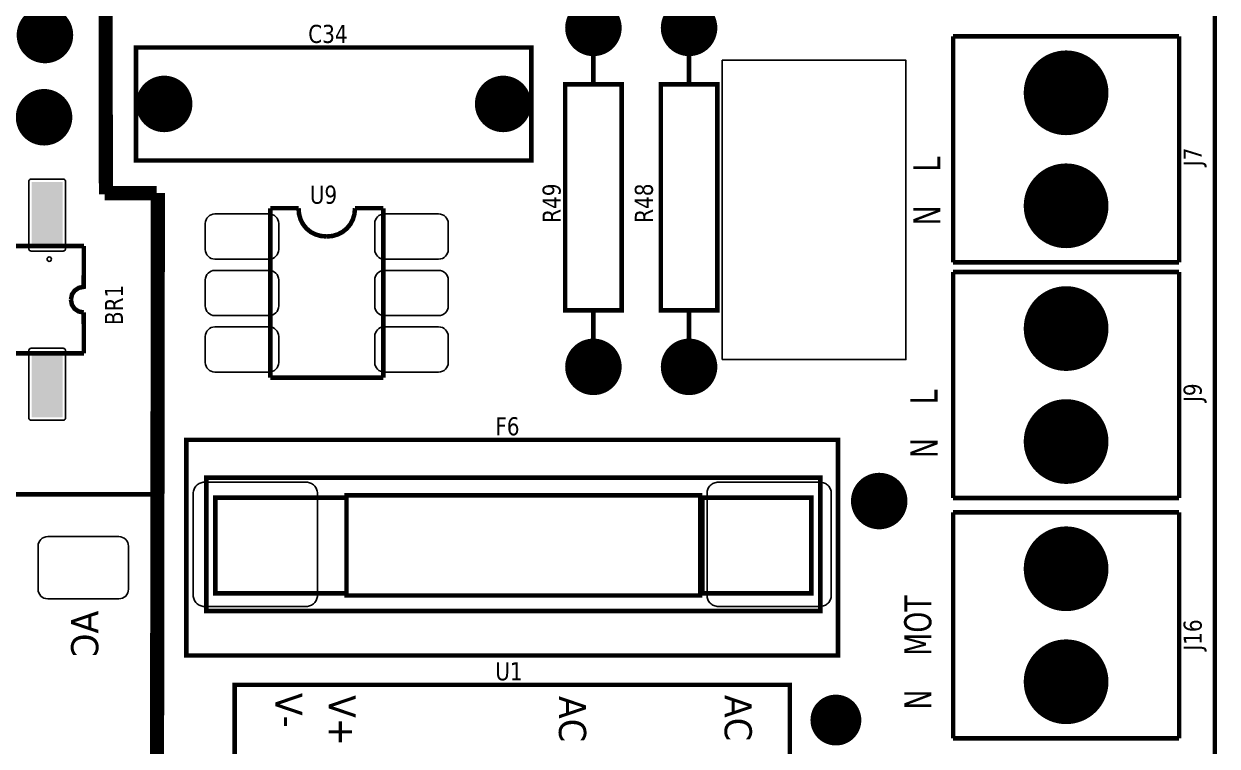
# Model space of a CAD drawing. Header units: millimetres. Extents: x 124 to 302, y 105 to 223.
# Drawn here: x 151.302 to 153.414, y 112.389 to 113.667 of the extents above; entities that cross this region are included whole.
import ezdxf

# ---------------------------------------------------------------- set-up
doc = ezdxf.new("R2010")
doc.units = ezdxf.units.MM
doc.styles.get("Standard").update_dxf_attribs({"font": 'tahoma.ttf'})

# ---------------------------------------------------------------- blocks, each defined once
blk = doc.blocks.new('RPAD')
blk.add_trace([(-0.5, -0.5), (-0.5, 0.5), (0.5, -0.5), (0.5, 0.5)])
blk = doc.blocks.new('EPAD')
at = {"const_width": 0.5}
blk.add_lwpolyline([(-0.25, 0, 1), (0.25, 0, 1)], format="xyb", close=True, dxfattribs=at)

msp = doc.modelspace()

# ---------------------------------------------------------------- linework, layer by layer
for points, const_width in [([(146.9987, 110.7144), (153.4097, 110.7144), (153.4097, 115.5867), (146.9987, 115.5867), (146.9987, 110.7144)], 0.008), ([(146.9987, 110.7144), (153.4097, 110.7144), (153.4097, 115.5867), (146.9987, 115.5867), (146.9987, 110.7144)], 0.008), ([(146.9987, 110.7144), (153.4097, 110.7144), (153.4097, 115.5867), (146.9987, 115.5867), (146.9987, 110.7144)], 0.008), ([(151.4468, 113.3655), (151.4448, 114.4775)], 0.025), ([(151.4468, 113.3655), (151.4448, 114.4775)], 0.025), ([(151.4468, 113.3655), (151.4448, 114.4775)], 0.025), ([(153.3464, 113.6451), (152.9464, 113.6451)], 0.008), ([(152.9464, 113.6451), (152.9464, 113.2451)], 0.008), ([(153.3464, 113.6451), (152.9464, 113.6451)], 0.008), ([(152.9464, 113.6451), (152.9464, 113.2451)], 0.008), ([(153.3464, 113.6451), (152.9464, 113.6451)], 0.008), ([(152.9464, 113.6451), (152.9464, 113.2451)], 0.008), ([(153.3464, 113.6451), (153.3464, 113.2451)], 0.008), ([(153.3464, 113.6451), (153.3464, 113.2451)], 0.008), ([(153.3464, 113.6451), (153.3464, 113.2451)], 0.008), ([(151.4999, 113.4254), (152.1999, 113.4254), (152.1999, 113.6254), (151.4999, 113.6254), (151.4999, 113.4254)], 0.008), ([(151.4999, 113.4254), (152.1999, 113.4254), (152.1999, 113.6254), (151.4999, 113.6254), (151.4999, 113.4254)], 0.008), ([(151.4999, 113.4254), (152.1999, 113.4254), (152.1999, 113.6254), (151.4999, 113.6254), (151.4999, 113.4254)], 0.008), ([(152.3097, 113.56), (152.3097, 113.61)], 0.008), ([(152.3097, 113.56), (152.3097, 113.61)], 0.008), ([(152.3097, 113.56), (152.3097, 113.61)], 0.008), ([(152.479, 113.61), (152.479, 113.56)], 0.008), ([(152.479, 113.61), (152.479, 113.56)], 0.008), ([(152.479, 113.61), (152.479, 113.56)], 0.008), ([(152.2597, 113.16), (152.3597, 113.16), (152.3597, 113.56), (152.2597, 113.56), (152.2597, 113.16)], 0.008), ([(152.2597, 113.16), (152.3597, 113.16), (152.3597, 113.56), (152.2597, 113.56), (152.2597, 113.16)], 0.008), ([(152.2597, 113.16), (152.3597, 113.16), (152.3597, 113.56), (152.2597, 113.56), (152.2597, 113.16)], 0.008), ([(152.429, 113.16), (152.529, 113.16), (152.529, 113.56), (152.429, 113.56), (152.429, 113.16)], 0.008), ([(152.429, 113.16), (152.529, 113.16), (152.529, 113.56), (152.429, 113.56), (152.429, 113.16)], 0.008), ([(152.429, 113.16), (152.529, 113.16), (152.529, 113.56), (152.429, 113.56), (152.429, 113.16)], 0.008), ([(151.5368, 113.3675), (151.4448, 113.3675)], 0.025), ([(151.5368, 113.3675), (151.4448, 113.3675)], 0.025), ([(151.5368, 113.3675), (151.4448, 113.3675)], 0.025), ([(151.5348, 110.7085), (151.5388, 113.3675)], 0.025), ([(151.5348, 110.7085), (151.5388, 113.3675)], 0.025), ([(151.5348, 110.7085), (151.5388, 113.3675)], 0.025), ([(151.7377, 113.3408), (151.7877, 113.3408)], 0.008), ([(151.7377, 113.3408), (151.7377, 113.0408)], 0.008), ([(151.7377, 113.3408), (151.7877, 113.3408)], 0.008), ([(151.7377, 113.3408), (151.7377, 113.0408)], 0.008), ([(151.7377, 113.3408), (151.7877, 113.3408)], 0.008), ([(151.7377, 113.3408), (151.7377, 113.0408)], 0.008), ([(151.8377, 113.2908), (151.8272, 113.2917), (151.8176, 113.2945), (151.8091, 113.2989), (151.8018, 113.3049), (151.7959, 113.3122), (151.7914, 113.3207), (151.7887, 113.3303), (151.7877, 113.3408)], 0.008), ([(151.8377, 113.2908), (151.8272, 113.2917), (151.8176, 113.2945), (151.8091, 113.2989), (151.8018, 113.3049), (151.7959, 113.3122), (151.7914, 113.3207), (151.7887, 113.3303), (151.7877, 113.3408)], 0.008), ([(151.8377, 113.2908), (151.8272, 113.2917), (151.8176, 113.2945), (151.8091, 113.2989), (151.8018, 113.3049), (151.7959, 113.3122), (151.7914, 113.3207), (151.7887, 113.3303), (151.7877, 113.3408)], 0.008), ([(151.8377, 113.2908), (151.8479, 113.2917), (151.8573, 113.2945), (151.8658, 113.2989), (151.8732, 113.3049), (151.8793, 113.3122), (151.8838, 113.3207), (151.8867, 113.3303), (151.8877, 113.3408)], 0.008), ([(151.8377, 113.2908), (151.8479, 113.2917), (151.8573, 113.2945), (151.8658, 113.2989), (151.8732, 113.3049), (151.8793, 113.3122), (151.8838, 113.3207), (151.8867, 113.3303), (151.8877, 113.3408)], 0.008), ([(151.8377, 113.2908), (151.8479, 113.2917), (151.8573, 113.2945), (151.8658, 113.2989), (151.8732, 113.3049), (151.8793, 113.3122), (151.8838, 113.3207), (151.8867, 113.3303), (151.8877, 113.3408)], 0.008), ([(151.8877, 113.3408), (151.9377, 113.3408)], 0.008), ([(151.8877, 113.3408), (151.9377, 113.3408)], 0.008), ([(151.8877, 113.3408), (151.9377, 113.3408)], 0.008), ([(151.9377, 113.3408), (151.9377, 113.0408)], 0.008), ([(151.9377, 113.3408), (151.9377, 113.0408)], 0.008), ([(151.9377, 113.3408), (151.9377, 113.0408)], 0.008), ([(151.4078, 113.0839), (151.0778, 113.0839), (151.0778, 113.2739), (151.4078, 113.2739)], 0.008), ([(151.4078, 113.0839), (151.0778, 113.0839), (151.0778, 113.2739), (151.4078, 113.2739)], 0.008), ([(151.4078, 113.0839), (151.0778, 113.0839), (151.0778, 113.2739), (151.4078, 113.2739)], 0.008), ([(151.4078, 113.2739), (151.4075, 113.2016), (151.3986, 113.1998), (151.3914, 113.195), (151.3866, 113.1879), (151.3849, 113.1789)], 0.008), ([(151.4078, 113.2739), (151.4075, 113.2016), (151.3986, 113.1998), (151.3914, 113.195), (151.3866, 113.1879), (151.3849, 113.1789)], 0.008), ([(151.4078, 113.2739), (151.4075, 113.2016), (151.3986, 113.1998), (151.3914, 113.195), (151.3866, 113.1879), (151.3849, 113.1789)], 0.008), ([(153.3464, 113.2451), (152.9464, 113.2451)], 0.008), ([(153.3464, 113.2451), (152.9464, 113.2451)], 0.008), ([(153.3464, 113.2451), (152.9464, 113.2451)], 0.008), ([(153.3464, 113.2278), (152.9464, 113.2278)], 0.008), ([(152.9464, 113.2278), (152.9464, 112.8278)], 0.008), ([(153.3464, 113.2278), (152.9464, 113.2278)], 0.008), ([(152.9464, 113.2278), (152.9464, 112.8278)], 0.008), ([(153.3464, 113.2278), (152.9464, 113.2278)], 0.008), ([(152.9464, 113.2278), (152.9464, 112.8278)], 0.008), ([(153.3464, 113.2278), (153.3464, 112.8278)], 0.008), ([(153.3464, 113.2278), (153.3464, 112.8278)], 0.008), ([(153.3464, 113.2278), (153.3464, 112.8278)], 0.008), ([(151.4075, 113.1563), (151.3986, 113.158), (151.3914, 113.1628), (151.3866, 113.17), (151.3849, 113.1789)], 0.008), ([(151.4075, 113.1563), (151.3986, 113.158), (151.3914, 113.1628), (151.3866, 113.17), (151.3849, 113.1789)], 0.008), ([(151.4075, 113.1563), (151.3986, 113.158), (151.3914, 113.1628), (151.3866, 113.17), (151.3849, 113.1789)], 0.008), ([(151.4075, 113.1563), (151.4078, 113.0839)], 0.008), ([(151.4075, 113.1563), (151.4078, 113.0839)], 0.008), ([(151.4075, 113.1563), (151.4078, 113.0839)], 0.008), ([(152.3097, 113.11), (152.3097, 113.16)], 0.008), ([(152.3097, 113.11), (152.3097, 113.16)], 0.008), ([(152.3097, 113.11), (152.3097, 113.16)], 0.008), ([(152.479, 113.16), (152.479, 113.11)], 0.008), ([(152.479, 113.16), (152.479, 113.11)], 0.008), ([(152.479, 113.16), (152.479, 113.11)], 0.008), ([(151.7377, 113.0408), (151.9377, 113.0408)], 0.008), ([(151.7377, 113.0408), (151.9377, 113.0408)], 0.008), ([(151.7377, 113.0408), (151.9377, 113.0408)], 0.008), ([(151.5893, 112.549), (152.7428, 112.549), (152.7428, 112.9309), (151.5893, 112.9309), (151.5893, 112.549)], 0.008), ([(151.5893, 112.549), (152.7428, 112.549), (152.7428, 112.9309), (151.5893, 112.9309), (151.5893, 112.549)], 0.008), ([(151.5893, 112.549), (152.7428, 112.549), (152.7428, 112.9309), (151.5893, 112.9309), (151.5893, 112.549)], 0.008), ([(151.6247, 112.6278), (152.7113, 112.6278), (152.7113, 112.864), (151.6247, 112.864), (151.6247, 112.6278)], 0.008), ([(151.6247, 112.6278), (152.7113, 112.6278), (152.7113, 112.864), (151.6247, 112.864), (151.6247, 112.6278)], 0.008), ([(151.6247, 112.6278), (152.7113, 112.6278), (152.7113, 112.864), (151.6247, 112.864), (151.6247, 112.6278)], 0.008), ([(150.4619, 110.7714), (151.5327, 110.7714), (151.5327, 112.8344), (150.4619, 112.8344), (150.4619, 110.7714)], 0.008), ([(150.4619, 110.7714), (151.5327, 110.7714), (151.5327, 112.8344), (150.4619, 112.8344), (150.4619, 110.7714)], 0.008), ([(150.4619, 110.7714), (151.5327, 110.7714), (151.5327, 112.8344), (150.4619, 112.8344), (150.4619, 110.7714)], 0.008), ([(151.6405, 112.6593), (151.8727, 112.6593), (151.8727, 112.8285), (151.6405, 112.8285), (151.6405, 112.6593)], 0.008), ([(151.6405, 112.6593), (151.8727, 112.6593), (151.8727, 112.8285), (151.6405, 112.8285), (151.6405, 112.6593)], 0.008), ([(151.6405, 112.6593), (151.8727, 112.6593), (151.8727, 112.8285), (151.6405, 112.8285), (151.6405, 112.6593)], 0.008), ([(151.8727, 112.6553), (152.4987, 112.6553), (152.4987, 112.8325), (151.8727, 112.8325), (151.8727, 112.6553)], 0.008), ([(151.8727, 112.6553), (152.4987, 112.6553), (152.4987, 112.8325), (151.8727, 112.8325), (151.8727, 112.6553)], 0.008), ([(151.8727, 112.6553), (152.4987, 112.6553), (152.4987, 112.8325), (151.8727, 112.8325), (151.8727, 112.6553)], 0.008), ([(152.5027, 112.6593), (152.6956, 112.6593), (152.6956, 112.8285), (152.5027, 112.8285), (152.5027, 112.6593)], 0.008), ([(152.5027, 112.6593), (152.6956, 112.6593), (152.6956, 112.8285), (152.5027, 112.8285), (152.5027, 112.6593)], 0.008), ([(152.5027, 112.6593), (152.6956, 112.6593), (152.6956, 112.8285), (152.5027, 112.8285), (152.5027, 112.6593)], 0.008), ([(153.3464, 112.8278), (152.9464, 112.8278)], 0.008), ([(153.3464, 112.8278), (152.9464, 112.8278)], 0.008), ([(153.3464, 112.8278), (152.9464, 112.8278)], 0.008), ([(153.3464, 112.8026), (152.9464, 112.8026)], 0.008), ([(152.9464, 112.8026), (152.9464, 112.4026)], 0.008), ([(153.3464, 112.8026), (152.9464, 112.8026)], 0.008), ([(152.9464, 112.8026), (152.9464, 112.4026)], 0.008), ([(153.3464, 112.8026), (152.9464, 112.8026)], 0.008), ([(152.9464, 112.8026), (152.9464, 112.4026)], 0.008), ([(153.3464, 112.8026), (153.3464, 112.4026)], 0.008), ([(153.3464, 112.8026), (153.3464, 112.4026)], 0.008), ([(153.3464, 112.8026), (153.3464, 112.4026)], 0.008), ([(151.6748, 112.2689), (152.6573, 112.2689), (152.6573, 112.4972), (151.6748, 112.4972), (151.6748, 112.2689)], 0.008), ([(151.6748, 112.2689), (152.6573, 112.2689), (152.6573, 112.4972), (151.6748, 112.4972), (151.6748, 112.2689)], 0.008), ([(151.6748, 112.2689), (152.6573, 112.2689), (152.6573, 112.4972), (151.6748, 112.4972), (151.6748, 112.2689)], 0.008), ([(153.3464, 112.4026), (152.9464, 112.4026)], 0.008), ([(153.3464, 112.4026), (152.9464, 112.4026)], 0.008), ([(153.3464, 112.4026), (152.9464, 112.4026)], 0.008)]:
    msp.add_lwpolyline(points, dxfattribs=dict(const_width=const_width))
msp.add_lwpolyline([(152.5377, 113.0729), (152.8628, 113.0729), (152.8628, 113.6028), (152.5377, 113.6028), (152.5377, 113.0729)])
for points in [[(151.3153, 113.3924), (151.3704, 113.3924), (151.3714, 113.3923), (151.3723, 113.392), (151.3732, 113.3915), (151.3739, 113.3909), (151.3745, 113.3902), (151.375, 113.3893), (151.3753, 113.3884), (151.3754, 113.3874), (151.3754, 113.2697), (151.3753, 113.2687), (151.375, 113.2678), (151.3745, 113.2669), (151.3739, 113.2662), (151.3732, 113.2656), (151.3723, 113.2651), (151.3714, 113.2648), (151.3704, 113.2647), (151.3153, 113.2647), (151.3142, 113.2648), (151.3133, 113.2651), (151.3124, 113.2656), (151.3117, 113.2662), (151.3111, 113.2669), (151.3106, 113.2678), (151.3104, 113.2687), (151.3103, 113.2697), (151.3103, 113.3874), (151.3104, 113.3884), (151.3106, 113.3893), (151.3111, 113.3902), (151.3117, 113.3909), (151.3124, 113.3915), (151.3133, 113.392), (151.3142, 113.3923), (151.3153, 113.3924)], [(151.7527, 113.3138), (151.7527, 113.2678), (151.7524, 113.2643), (151.7514, 113.2611), (151.7498, 113.2582), (151.7478, 113.2557), (151.7453, 113.2536), (151.7424, 113.2521), (151.7392, 113.2511), (151.7357, 113.2508), (151.6397, 113.2508), (151.6362, 113.2511), (151.633, 113.2521), (151.6301, 113.2536), (151.6276, 113.2557), (151.6256, 113.2582), (151.624, 113.2611), (151.623, 113.2643), (151.6227, 113.2678), (151.6227, 113.3138), (151.623, 113.3172), (151.624, 113.3204), (151.6256, 113.3233), (151.6276, 113.3258), (151.6301, 113.3279), (151.633, 113.3294), (151.6362, 113.3304), (151.6397, 113.3308), (151.7357, 113.3308), (151.7392, 113.3304), (151.7424, 113.3294), (151.7453, 113.3279), (151.7478, 113.3258), (151.7498, 113.3233), (151.7514, 113.3204), (151.7524, 113.3172), (151.7527, 113.3138)], [(152.0527, 113.3138), (152.0527, 113.2678), (152.0524, 113.2643), (152.0514, 113.2611), (152.0498, 113.2582), (152.0478, 113.2557), (152.0453, 113.2536), (152.0424, 113.2521), (152.0392, 113.2511), (152.0357, 113.2508), (151.9397, 113.2508), (151.9362, 113.2511), (151.933, 113.2521), (151.9301, 113.2536), (151.9276, 113.2557), (151.9256, 113.2582), (151.924, 113.2611), (151.923, 113.2643), (151.9227, 113.2678), (151.9227, 113.3138), (151.923, 113.3172), (151.924, 113.3204), (151.9256, 113.3233), (151.9276, 113.3258), (151.9301, 113.3279), (151.933, 113.3294), (151.9362, 113.3304), (151.9397, 113.3308), (152.0357, 113.3308), (152.0392, 113.3304), (152.0424, 113.3294), (152.0453, 113.3279), (152.0478, 113.3258), (152.0498, 113.3233), (152.0514, 113.3204), (152.0524, 113.3172), (152.0527, 113.3138)], [(151.7527, 113.2138), (151.7527, 113.1678), (151.7524, 113.1643), (151.7514, 113.1611), (151.7498, 113.1582), (151.7478, 113.1557), (151.7453, 113.1536), (151.7424, 113.1521), (151.7392, 113.1511), (151.7357, 113.1508), (151.6397, 113.1508), (151.6362, 113.1511), (151.633, 113.1521), (151.6301, 113.1536), (151.6276, 113.1557), (151.6256, 113.1582), (151.624, 113.1611), (151.623, 113.1643), (151.6227, 113.1678), (151.6227, 113.2138), (151.623, 113.2172), (151.624, 113.2204), (151.6256, 113.2233), (151.6276, 113.2258), (151.6301, 113.2279), (151.633, 113.2294), (151.6362, 113.2304), (151.6397, 113.2308), (151.7357, 113.2308), (151.7392, 113.2304), (151.7424, 113.2294), (151.7453, 113.2279), (151.7478, 113.2258), (151.7498, 113.2233), (151.7514, 113.2204), (151.7524, 113.2172), (151.7527, 113.2138)], [(152.0527, 113.2138), (152.0527, 113.1678), (152.0524, 113.1643), (152.0514, 113.1611), (152.0498, 113.1582), (152.0478, 113.1557), (152.0453, 113.1536), (152.0424, 113.1521), (152.0392, 113.1511), (152.0357, 113.1508), (151.9397, 113.1508), (151.9362, 113.1511), (151.933, 113.1521), (151.9301, 113.1536), (151.9276, 113.1557), (151.9256, 113.1582), (151.924, 113.1611), (151.923, 113.1643), (151.9227, 113.1678), (151.9227, 113.2138), (151.923, 113.2172), (151.924, 113.2204), (151.9256, 113.2233), (151.9276, 113.2258), (151.9301, 113.2279), (151.933, 113.2294), (151.9362, 113.2304), (151.9397, 113.2308), (152.0357, 113.2308), (152.0392, 113.2304), (152.0424, 113.2294), (152.0453, 113.2279), (152.0478, 113.2258), (152.0498, 113.2233), (152.0514, 113.2204), (152.0524, 113.2172), (152.0527, 113.2138)], [(151.7527, 113.1138), (151.7527, 113.0678), (151.7524, 113.0643), (151.7514, 113.0611), (151.7498, 113.0582), (151.7478, 113.0557), (151.7453, 113.0536), (151.7424, 113.0521), (151.7392, 113.0511), (151.7357, 113.0508), (151.6397, 113.0508), (151.6362, 113.0511), (151.633, 113.0521), (151.6301, 113.0536), (151.6276, 113.0557), (151.6256, 113.0582), (151.624, 113.0611), (151.623, 113.0643), (151.6227, 113.0678), (151.6227, 113.1138), (151.623, 113.1172), (151.624, 113.1204), (151.6256, 113.1233), (151.6276, 113.1258), (151.6301, 113.1279), (151.633, 113.1294), (151.6362, 113.1304), (151.6397, 113.1308), (151.7357, 113.1308), (151.7392, 113.1304), (151.7424, 113.1294), (151.7453, 113.1279), (151.7478, 113.1258), (151.7498, 113.1233), (151.7514, 113.1204), (151.7524, 113.1172), (151.7527, 113.1138)], [(152.0527, 113.1138), (152.0527, 113.0678), (152.0524, 113.0643), (152.0514, 113.0611), (152.0498, 113.0582), (152.0478, 113.0557), (152.0453, 113.0536), (152.0424, 113.0521), (152.0392, 113.0511), (152.0357, 113.0508), (151.9397, 113.0508), (151.9362, 113.0511), (151.933, 113.0521), (151.9301, 113.0536), (151.9276, 113.0557), (151.9256, 113.0582), (151.924, 113.0611), (151.923, 113.0643), (151.9227, 113.0678), (151.9227, 113.1138), (151.923, 113.1172), (151.924, 113.1204), (151.9256, 113.1233), (151.9276, 113.1258), (151.9301, 113.1279), (151.933, 113.1294), (151.9362, 113.1304), (151.9397, 113.1308), (152.0357, 113.1308), (152.0392, 113.1304), (152.0424, 113.1294), (152.0453, 113.1279), (152.0478, 113.1258), (152.0498, 113.1233), (152.0514, 113.1204), (152.0524, 113.1172), (152.0527, 113.1138)], [(151.3704, 112.9655), (151.3153, 112.9655), (151.3142, 112.9656), (151.3133, 112.9659), (151.3124, 112.9664), (151.3117, 112.967), (151.3111, 112.9677), (151.3106, 112.9686), (151.3104, 112.9695), (151.3103, 112.9705), (151.3103, 113.0881), (151.3104, 113.0892), (151.3106, 113.0901), (151.3111, 113.091), (151.3117, 113.0917), (151.3124, 113.0923), (151.3133, 113.0928), (151.3142, 113.093), (151.3153, 113.0931), (151.3704, 113.0931), (151.3714, 113.093), (151.3723, 113.0928), (151.3732, 113.0923), (151.3739, 113.0917), (151.3745, 113.091), (151.375, 113.0901), (151.3753, 113.0892), (151.3754, 113.0881), (151.3754, 112.9705), (151.3753, 112.9695), (151.375, 112.9686), (151.3745, 112.9677), (151.3739, 112.967), (151.3732, 112.9664), (151.3723, 112.9659), (151.3714, 112.9656), (151.3704, 112.9655)], [(151.6213, 112.8559), (151.8013, 112.8559), (151.8034, 112.8558), (151.8054, 112.8555), (151.8073, 112.855), (151.8092, 112.8543), (151.8109, 112.8535), (151.8126, 112.8525), (151.8141, 112.8514), (151.8155, 112.8501), (151.8168, 112.8487), (151.818, 112.8471), (151.8189, 112.8455), (151.8198, 112.8437), (151.8204, 112.8419), (151.8209, 112.84), (151.8212, 112.8379), (151.8213, 112.8359), (151.8213, 112.6559), (151.8212, 112.6538), (151.8209, 112.6518), (151.8204, 112.6498), (151.8198, 112.648), (151.8189, 112.6462), (151.818, 112.6446), (151.8168, 112.6431), (151.8155, 112.6417), (151.8141, 112.6404), (151.8126, 112.6392), (151.8109, 112.6382), (151.8092, 112.6374), (151.8073, 112.6368), (151.8054, 112.6363), (151.8034, 112.636), (151.8013, 112.6359), (151.6213, 112.6359), (151.6192, 112.636), (151.6172, 112.6363), (151.6153, 112.6368), (151.6134, 112.6374), (151.6117, 112.6382), (151.61, 112.6392), (151.6085, 112.6404), (151.6071, 112.6417), (151.6058, 112.6431), (151.6047, 112.6446), (151.6037, 112.6462), (151.6029, 112.648), (151.6022, 112.6498), (151.6017, 112.6518), (151.6014, 112.6538), (151.6013, 112.6559), (151.6013, 112.8359), (151.6014, 112.8379), (151.6017, 112.84), (151.6022, 112.8419), (151.6029, 112.8437), (151.6037, 112.8455), (151.6047, 112.8471), (151.6058, 112.8487), (151.6071, 112.8501), (151.6085, 112.8514), (151.61, 112.8525), (151.6117, 112.8535), (151.6134, 112.8543), (151.6153, 112.855), (151.6172, 112.8555), (151.6192, 112.8558), (151.6213, 112.8559)], [(152.5308, 112.8559), (152.7108, 112.8559), (152.7128, 112.8558), (152.7149, 112.8555), (152.7168, 112.855), (152.7186, 112.8543), (152.7204, 112.8535), (152.722, 112.8525), (152.7236, 112.8514), (152.725, 112.8501), (152.7263, 112.8487), (152.7274, 112.8471), (152.7284, 112.8455), (152.7292, 112.8437), (152.7299, 112.8419), (152.7304, 112.84), (152.7307, 112.8379), (152.7308, 112.8359), (152.7308, 112.6559), (152.7307, 112.6538), (152.7304, 112.6518), (152.7299, 112.6498), (152.7292, 112.648), (152.7284, 112.6462), (152.7274, 112.6446), (152.7263, 112.6431), (152.725, 112.6417), (152.7236, 112.6404), (152.722, 112.6392), (152.7204, 112.6382), (152.7186, 112.6374), (152.7168, 112.6368), (152.7149, 112.6363), (152.7128, 112.636), (152.7108, 112.6359), (152.5308, 112.6359), (152.5287, 112.636), (152.5267, 112.6363), (152.5247, 112.6368), (152.5229, 112.6374), (152.5211, 112.6382), (152.5195, 112.6392), (152.518, 112.6404), (152.5165, 112.6417), (152.5153, 112.6431), (152.5141, 112.6446), (152.5131, 112.6462), (152.5123, 112.648), (152.5116, 112.6498), (152.5112, 112.6518), (152.5109, 112.6538), (152.5108, 112.6559), (152.5108, 112.8359), (152.5109, 112.8379), (152.5112, 112.84), (152.5116, 112.8419), (152.5123, 112.8437), (152.5131, 112.8455), (152.5141, 112.8471), (152.5153, 112.8487), (152.5165, 112.8501), (152.518, 112.8514), (152.5195, 112.8525), (152.5211, 112.8535), (152.5229, 112.8543), (152.5247, 112.855), (152.5267, 112.8555), (152.5287, 112.8558), (152.5308, 112.8559)], [(151.3267, 112.6665), (151.3267, 112.7425), (151.3271, 112.746), (151.328, 112.7492), (151.3296, 112.7521), (151.3316, 112.7546), (151.3342, 112.7566), (151.337, 112.7582), (151.3403, 112.7592), (151.3437, 112.7595), (151.4697, 112.7595), (151.4732, 112.7592), (151.4764, 112.7582), (151.4793, 112.7566), (151.4818, 112.7546), (151.4839, 112.7521), (151.4854, 112.7492), (151.4864, 112.746), (151.4867, 112.7425), (151.4867, 112.6665), (151.4864, 112.663), (151.4854, 112.6598), (151.4839, 112.6569), (151.4818, 112.6544), (151.4793, 112.6524), (151.4764, 112.6508), (151.4732, 112.6498), (151.4697, 112.6495), (151.3437, 112.6495), (151.3403, 112.6498), (151.337, 112.6508), (151.3342, 112.6524), (151.3316, 112.6544), (151.3296, 112.6569), (151.328, 112.6598), (151.3271, 112.663), (151.3267, 112.6665)]]:
    msp.add_lwpolyline(points, close=True)
msp.add_circle((151.3465, 113.2507), 0.00394)
msp.add_circle((151.3465, 113.2507), 0.00394)
msp.add_circle((151.3465, 113.2507), 0.00394)

# ---------------------------------------------------------------- block references
for name, p, xscale, yscale in [('EPAD', (152.3097, 113.66), 0.1, 0.1), ('EPAD', (152.479, 113.66), 0.1, 0.1), ('EPAD', (151.3389, 113.6474), 0.1, 0.1), ('EPAD', (153.1464, 113.5451), 0.15, 0.15), ('EPAD', (151.5499, 113.5254), 0.1, 0.1), ('EPAD', (152.1499, 113.5254), 0.1, 0.1), ('EPAD', (151.3373, 113.5018), 0.1, 0.1), ('EPAD', (153.1464, 113.3451), 0.15, 0.15), ('RPAD', (151.3428, 113.3285), 0.05511799999999999, 0.117614), ('EPAD', (153.1464, 113.1278), 0.15, 0.15), ('EPAD', (152.3097, 113.06), 0.1, 0.1), ('EPAD', (152.479, 113.06), 0.1, 0.1), ('EPAD', (153.1464, 112.9278), 0.15, 0.15), ('EPAD', (152.8156, 112.8225), 0.1, 0.1), ('EPAD', (153.1464, 112.7026), 0.15, 0.15), ('EPAD', (153.1464, 112.5026), 0.15, 0.15), ('EPAD', (152.7389, 112.4348), 0.09, 0.09)]:
    msp.add_blockref(name, p, dxfattribs=dict(xscale=xscale, yscale=yscale))
at = {"xscale": 0.05511799999999999, "yscale": 0.117614, "rotation": 180}
msp.add_blockref('RPAD', (151.3428, 113.0293), dxfattribs=at)

# ---------------------------------------------------------------- texts
at = {"width": 0.9375}
for s, p in [('C34', (151.8049, 113.6334)), ('C34', (151.8049, 113.6334)), ('C34', (151.8049, 113.6334)), ('U9', (151.8077, 113.3488)), ('U9', (151.8077, 113.3488)), ('U9', (151.8077, 113.3488)), ('F6', (152.136, 112.9389)), ('F6', (152.136, 112.9389)), ('F6', (152.136, 112.9389)), ('U1', (152.136, 112.5052)), ('U1', (152.136, 112.5052)), ('U1', (152.136, 112.5052))]:
    msp.add_text(s, height=0.032, dxfattribs=at).set_placement(p)
for s, height, rotation, width, p in [('J7', 0.032, 90, 0.9375, (153.3864, 113.4151)), ('J7', 0.032, 90, 0.9375, (153.3864, 113.4151)), ('J7', 0.032, 90, 0.9375, (153.3864, 113.4151)), ('N    L', 0.048, 90, 0.833333, (152.9238, 113.3105)), ('N    L', 0.048, 90, 0.833333, (152.9238, 113.3105)), ('N    L', 0.048, 90, 0.833333, (152.9238, 113.3105)), ('R49', 0.032, 90, 0.9375, (152.2517, 113.315)), ('R49', 0.032, 90, 0.9375, (152.2517, 113.315)), ('R49', 0.032, 90, 0.9375, (152.2517, 113.315)), ('R48', 0.032, 90, 0.9375, (152.415, 113.315)), ('R48', 0.032, 90, 0.9375, (152.415, 113.315)), ('R48', 0.032, 90, 0.9375, (152.415, 113.315)), ('BR1', 0.032, 90, 0.9375, (151.4769, 113.1339)), ('BR1', 0.032, 90, 0.9375, (151.4769, 113.1339)), ('BR1', 0.032, 90, 0.9375, (151.4769, 113.1339)), ('J9', 0.032, 90, 0.9375, (153.3864, 112.9978)), ('J9', 0.032, 90, 0.9375, (153.3864, 112.9978)), ('J9', 0.032, 90, 0.9375, (153.3864, 112.9978)), ('N    L', 0.048, 90, 0.833333, (152.9188, 112.8985)), ('N    L', 0.048, 90, 0.833333, (152.9188, 112.8985)), ('N    L', 0.048, 90, 0.833333, (152.9188, 112.8985)), ('N    MOT', 0.048, 90, 0.833333, (152.9078, 112.4535)), ('N    MOT', 0.048, 90, 0.833333, (152.9078, 112.4535)), ('N    MOT', 0.048, 90, 0.833333, (152.9078, 112.4535)), ('J16', 0.032, 90, 0.9375, (153.3864, 112.5576)), ('J16', 0.032, 90, 0.9375, (153.3864, 112.5576)), ('J16', 0.032, 90, 0.9375, (153.3864, 112.5576)), ('V-', 0.048, 270, 1.041667, (151.7466, 112.4829)), ('V-', 0.048, 270, 1.041667, (151.7466, 112.4829)), ('V-', 0.048, 270, 1.041667, (151.7466, 112.4829)), ('V+', 0.048, 270, 1.041667, (151.8411, 112.479)), ('V+', 0.048, 270, 1.041667, (151.8411, 112.479)), ('V+', 0.048, 270, 1.041667, (151.8411, 112.479)), ('AC', 0.048, 270, 1.041667, (152.2488, 112.4775)), ('AC', 0.048, 270, 1.041667, (152.2488, 112.4775)), ('AC', 0.048, 270, 1.041667, (152.2488, 112.4775)), ('AC', 0.048, 270, 1.041667, (152.5421, 112.4793)), ('AC', 0.048, 270, 1.041667, (152.5421, 112.4793)), ('AC', 0.048, 270, 1.041667, (152.5421, 112.4793))]:
    msp.add_text(s, height=height, rotation=rotation, dxfattribs=dict(width=width)).set_placement(p)
at = {"text_generation_flag": 2, "width": 1.041667}
msp.add_text('AC', height=0.048, rotation=90, dxfattribs=at).set_placement((151.4332, 112.6284))
msp.add_text('AC', height=0.048, rotation=90, dxfattribs=at).set_placement((151.4332, 112.6284))
msp.add_text('AC', height=0.048, rotation=90, dxfattribs=at).set_placement((151.4332, 112.6284))

doc.saveas('drawing.dxf')
